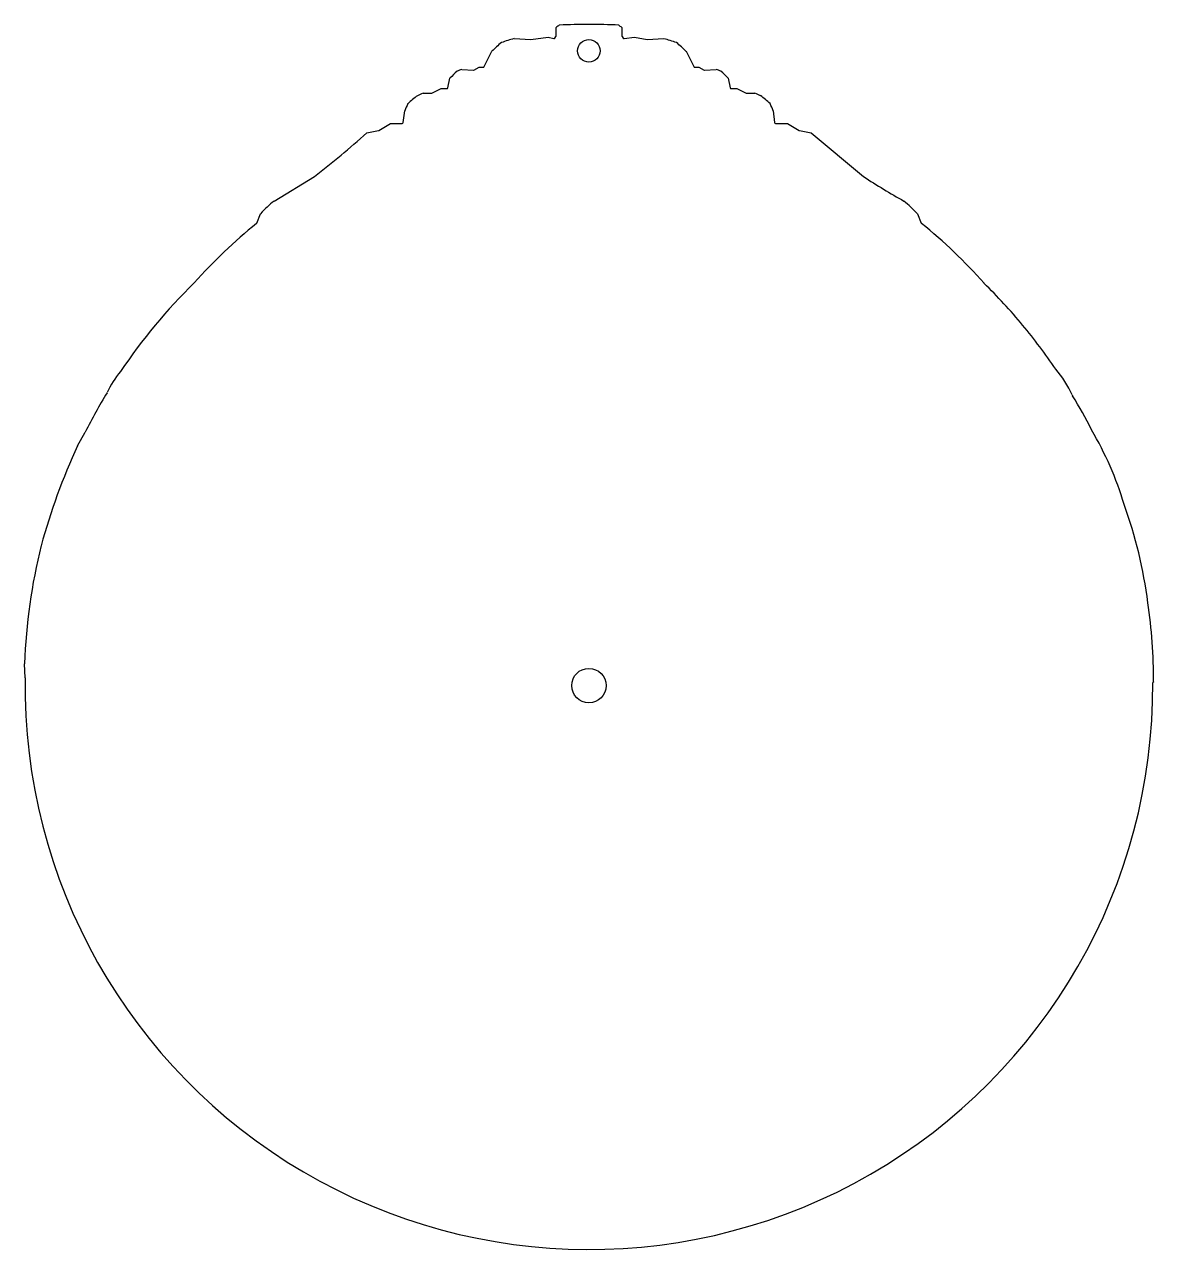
# Model space of a CAD drawing. Header units: millimetres. Extents: x -88 to 88, y -88 to 103.
import ezdxf

# ---------------------------------------------------------------- set-up
doc = ezdxf.new("R2010")
doc.units = ezdxf.units.MM
doc.layers.add('CUT_INNER', color=6, linetype='Continuous')
doc.layers.add('CUT_OUTER', color=1, linetype='Continuous')

msp = doc.modelspace()

# ---------------------------------------------------------------- linework, layer by layer
at = {"layer": 'CUT_INNER'}
for centre, radius in [((0, 99.04), 1.76), ((0, 0), 2.69)]:
    msp.add_circle(centre, radius, dxfattribs=at)
at = {"layer": 'CUT_OUTER'}
for points in [[(-5.12, 101.37), (-5.12, 102.69), (-5.12, 102.69)], [(5.14, 102.69), (5.14, 102.69), (5.14, 101.37)], [(-11.67, 100.96), (-11.67, 100.96), (-9.09, 100.83), (-9.08, 100.83), (-9.06, 100.84), (-6.36, 101.2), (-6.36, 101.21), (-6.35, 101.2), (-5.47, 100.98)], [(-5.31, 101.05), (-5.15, 101.29)], [(5.16, 101.29), (5.33, 101.04)], [(5.48, 100.97), (7.11, 101.2), (7.12, 101.21), (7.12, 101.2), (9.08, 100.84), (9.1, 100.83), (9.11, 100.83), (11.69, 100.96), (11.69, 100.96)], [(-16.33, 96.59), (-15.14, 98.98), (-15.14, 98.98)], [(15.15, 98.98), (15.16, 98.98), (16.35, 96.59)], [(-19.83, 96.14), (-19.83, 96.14), (-18.03, 96.02)], [(-17.94, 96.03), (-17.12, 96.5), (-17.11, 96.51), (-17.11, 96.51), (-16.47, 96.51)], [(16.48, 96.51), (17.13, 96.51), (17.13, 96.51), (17.14, 96.5), (17.96, 96.03)], [(18.04, 96.02), (19.85, 96.14), (19.85, 96.14)], [(-22.03, 93.29), (-21.69, 94.77), (-21.69, 94.78)], [(21.71, 94.78), (21.71, 94.77), (22.05, 93.29)], [(-25.89, 92.43), (-25.89, 92.43), (-24.57, 92.43)], [(-24.5, 92.44), (-23.05, 93.17), (-23.05, 93.17), (-23.05, 93.17), (-22.18, 93.17)], [(22.2, 93.17), (23.06, 93.17), (23.07, 93.17), (23.07, 93.17), (24.52, 92.44)], [(24.59, 92.43), (25.91, 92.43), (25.91, 92.43)], [(-28.97, 87.86), (-28.74, 89.7), (-28.74, 89.71)], [(28.75, 89.71), (28.75, 89.7), (28.98, 87.86)], [(-34.67, 86.25), (-34.67, 86.25), (-32.84, 86.61)], [(-32.79, 86.63), (-30.96, 87.73), (-30.96, 87.73), (-30.96, 87.73), (-29.12, 87.73)], [(29.13, 87.73), (30.98, 87.73), (30.98, 87.73), (30.98, 87.73), (32.81, 86.63)], [(32.86, 86.61), (34.68, 86.25), (34.69, 86.25), (34.69, 86.24), (42.84, 79.45), (42.85, 79.45)], [(-49.13, 75.62), (-42.84, 79.44), (-42.83, 79.45)], [(-51.84, 72.18), (-51.24, 73.63), (-51.24, 73.63)], [(51.25, 73.63), (51.26, 73.63), (51.86, 72.18)], [(75.41, 45.36), (75.48, 45.24)], [(-79.79, 37.41), (-78.62, 39.53), (-78.6, 39.57)], [(-87.99, 1.19), (-88.08, 3.41)], [(88.1, 0.57), (88.09, 0.56), (88, 0.47)]]:
    msp.add_lwpolyline(points, dxfattribs=at)
for centre, radius, start, end in [((-5.27, 101.37), 0.15, 326.2785, 360), ((-1.3, 98.11), 5.97, 123.8728, 129.8089), ((0.01, 1.35), 101.82, 87.3901, 92.6098), ((0.86, 97.5), 6.72, 50.4797, 55.7406), ((5.29, 101.37), 0.15, 180, 213.7215), ((0.44, 83.47), 21.99, 129.8762, 135.1224), ((-7.03, 82.66), 18.88, 104.2301, 110.5201), ((-5.43, 101.13), 0.15, 255.9638, 326.2785), ((5.46, 101.12), 0.15, 213.7215, 278.1301), ((5.65, 78.16), 23.58, 70.1133, 75.151), ((2.05, 86.18), 18.31, 44.3353, 50.6323), ((-9.23, 83.42), 16.85, 132.3016, 137.6532), ((-17.53, 87.98), 8.47, 105.7895, 111.0779), ((-18.02, 96.17), 0.15, 266.1986, 299.7323), ((-16.47, 96.66), 0.15, 270, 333.4349), ((16.48, 96.66), 0.15, 206.5651, 270), ((18.03, 96.17), 0.15, 240.2677, 273.8014), ((17.69, 88.4), 8.03, 68.7749, 74.3575), ((9.08, 83.25), 17.1, 42.3854, 47.6597), ((-13.91, 75.14), 21.24, 127.1996, 132.4104), ((-22.5, 83.32), 9.72, 110.4345, 115.9887), ((-24.57, 92.58), 0.15, 270, 296.5651), ((-22.18, 93.32), 0.15, 270, 347.0168), ((22.2, 93.32), 0.15, 192.9832, 270), ((24.59, 92.58), 0.15, 243.4349, 270), ((22.69, 83.73), 9.27, 63.8762, 69.7006), ((14.74, 76.11), 19.98, 47.4248, 52.9651), ((-17.18, 85.23), 12.39, 153.2152, 158.8452), ((16.3, 84.84), 13.37, 21.361, 26.5784), ((-130.29, 192.71), 143.1, 307.6736, 311.9275), ((-32.87, 86.76), 0.15, 281.2995, 300.9797), ((-29.12, 87.88), 0.15, 270, 352.875), ((29.13, 87.88), 0.15, 187.125, 270), ((32.89, 86.76), 0.15, 239.0203, 258.7005), ((97.62, 162.43), 99.43, 236.5769, 240.8297), ((-40.75, 64.6), 13.84, 127.2649, 139.2515), ((31.32, 54.57), 27.58, 43.731, 49.7284), ((5.54, 2.3), 90.41, 129.428, 137.9425), ((-51.98, 72.24), 0.15, 313.4116, 337.3657), ((52, 72.24), 0.15, 202.6343, 226.5884), ((0.32, 8.47), 81.93, 41.5317, 50.984), ((-0.05, 0.04), 87.94, 134.4097, 146.17), ((0.13, 0.12), 87.82, 39.7234, 45.5353), ((0.04, 0.03), 87.95, 34.128, 39.7274), ((-62.96, 40.21), 13.42, 139.0782, 155.785), ((59.85, 38.24), 17.11, 24.563, 40.5878), ((-0.02, 0.01), 87.98, 148.7046, 153.2815), ((0.27, 0.15), 87.69, 26.9522, 30.9412), ((33.04, 13.12), 52.7, 16.698, 30.5385), ((9.82, -4.14), 98.78, 155.1249, 164.7549), ((13.62, 3.23), 74.25, 7.5014, 19.7012), ((0.75, 0.29), 88.88, 165.9685, 177.9884), ((5.17, 0.98), 82.93, 359.7166, 8.285), ((0, 0), 88, 179.2237, 0.3046)]:
    msp.add_arc(centre, radius, start, end, dxfattribs=at)

doc.saveas('drawing.dxf')
